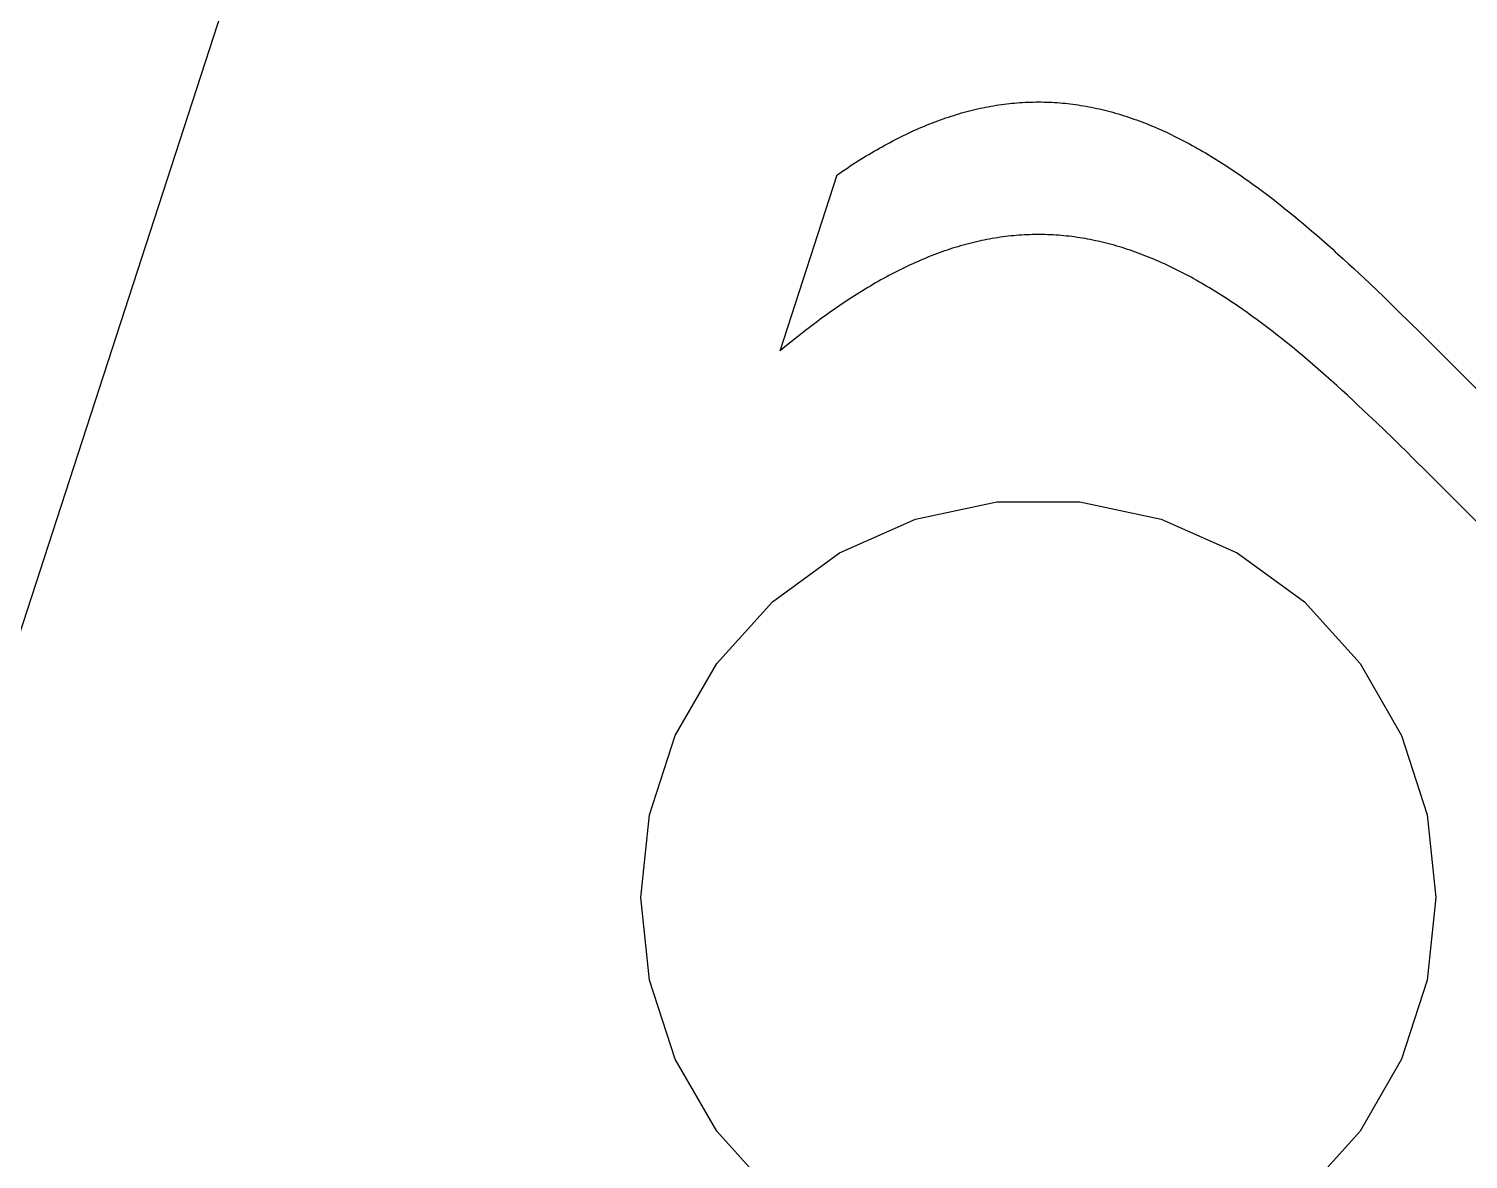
# Model space of a CAD drawing. Header units: metres. Extents: x -75 to 75, y 0 to 231.
# Drawn here: x -50.46 to -23.31, y 65.06 to 86.38 of the extents above; entities that cross this region are included whole.
import ezdxf

# ---------------------------------------------------------------- set-up
doc = ezdxf.new("R2010")
doc.units = ezdxf.units.M

msp = doc.modelspace()

# ---------------------------------------------------------------- linework, layer by layer
for p, q in [((0, 230.826), (-75, 0)), ((-31.5636, 84.9978), (-31.5137, 84.999)), ((-31.5137, 84.999), (-31.4637, 84.9998)), ((-31.4637, 84.9998), (-31.4137, 84.9999)), ((-31.4137, 84.9999), (-31.3637, 84.9997)), ((-31.3637, 84.9997), (-31.3137, 84.9989)), ((-31.3137, 84.9989), (-31.2637, 84.9976)), ((-33.1136, 84.7145), (-33.0637, 84.7309)), ((-33.0637, 84.7309), (-33.0137, 84.7469)), ((-33.0137, 84.7469), (-32.9636, 84.7623)), ((-32.9636, 84.7623), (-32.9137, 84.7773)), ((-32.9137, 84.7773), (-32.8637, 84.7918)), ((-32.8637, 84.7918), (-32.8136, 84.8058)), ((-32.8136, 84.8058), (-32.7637, 84.8194)), ((-32.7637, 84.8194), (-32.7137, 84.8325)), ((-32.7137, 84.8325), (-32.6637, 84.845)), ((-32.6637, 84.845), (-32.6137, 84.8572)), ((-32.6137, 84.8572), (-32.5637, 84.8688)), ((-32.5637, 84.8688), (-32.5137, 84.8799)), ((-32.5137, 84.8799), (-32.4637, 84.8906)), ((-32.4637, 84.8906), (-32.4136, 84.9007)), ((-32.4136, 84.9007), (-32.3637, 84.9104)), ((-32.3637, 84.9104), (-32.3137, 84.9196)), ((-32.3137, 84.9196), (-32.2636, 84.9283)), ((-32.2636, 84.9283), (-32.2137, 84.9364)), ((-32.2137, 84.9364), (-32.1637, 84.9442)), ((-32.1637, 84.9442), (-32.1136, 84.9513)), ((-32.1136, 84.9513), (-32.0637, 84.958)), ((-32.0637, 84.958), (-32.0137, 84.9643)), ((-32.0137, 84.9643), (-31.9637, 84.97)), ((-31.9637, 84.97), (-31.9137, 84.9752)), ((-31.9137, 84.9752), (-31.8636, 84.9799)), ((-31.8636, 84.9799), (-31.8137, 84.9841)), ((-31.8137, 84.9841), (-31.7637, 84.9879)), ((-31.7637, 84.9879), (-31.7136, 84.9911)), ((-31.7136, 84.9911), (-31.6637, 84.9938)), ((-31.6637, 84.9938), (-31.6137, 84.996)), ((-31.6137, 84.996), (-31.5636, 84.9978)), ((-31.2637, 84.9976), (-31.2137, 84.9959)), ((-31.2137, 84.9959), (-31.1636, 84.9936)), ((-31.1636, 84.9936), (-31.1137, 84.9908)), ((-31.1137, 84.9908), (-31.0637, 84.9876)), ((-31.0637, 84.9876), (-31.0136, 84.9838)), ((-31.0136, 84.9838), (-30.9637, 84.9796)), ((-30.9637, 84.9796), (-30.9137, 84.9747)), ((-30.9137, 84.9747), (-30.8636, 84.9695)), ((-30.8636, 84.9695), (-30.8137, 84.9638)), ((-30.8137, 84.9638), (-30.7637, 84.9575)), ((-30.7637, 84.9575), (-30.7137, 84.9507)), ((-30.7137, 84.9507), (-30.6637, 84.9435)), ((-30.6637, 84.9435), (-30.6136, 84.9358)), ((-30.6136, 84.9358), (-30.5637, 84.9275)), ((-30.5637, 84.9275), (-30.5137, 84.9187)), ((-30.5137, 84.9187), (-30.4636, 84.9096)), ((-30.4636, 84.9096), (-30.4137, 84.8998)), ((-30.4137, 84.8998), (-30.3637, 84.8897)), ((-30.3637, 84.8897), (-30.3136, 84.879)), ((-30.3136, 84.879), (-30.2637, 84.8678)), ((-30.2637, 84.8678), (-30.2137, 84.8561)), ((-30.2137, 84.8561), (-30.1637, 84.844)), ((-30.1637, 84.844), (-30.1137, 84.8313)), ((-30.1137, 84.8313), (-30.0637, 84.8182)), ((-30.0637, 84.8182), (-30.0137, 84.8046)), ((-30.0137, 84.8046), (-29.9637, 84.7906)), ((-29.9637, 84.7906), (-29.9136, 84.776)), ((-29.9136, 84.776), (-29.8637, 84.761)), ((-29.8637, 84.761), (-29.8137, 84.7454)), ((-29.8137, 84.7454), (-29.7636, 84.7295)), ((-29.7636, 84.7295), (-29.7137, 84.713)), ((-33.8137, 84.436), (-33.7637, 84.4588)), ((-33.7637, 84.4588), (-33.7137, 84.4812)), ((-33.7137, 84.4812), (-33.6636, 84.5032)), ((-33.6636, 84.5032), (-33.6137, 84.5247)), ((-33.6137, 84.5247), (-33.5637, 84.5457)), ((-33.5637, 84.5457), (-33.5136, 84.5663)), ((-33.5136, 84.5663), (-33.4637, 84.5865)), ((-33.4637, 84.5865), (-33.4137, 84.6061)), ((-33.4137, 84.6061), (-33.3636, 84.6253)), ((-33.3636, 84.6253), (-33.3137, 84.6441)), ((-33.3137, 84.6441), (-33.2637, 84.6624)), ((-33.2637, 84.6624), (-33.2137, 84.6803)), ((-33.2137, 84.6803), (-33.1637, 84.6976)), ((-33.1637, 84.6976), (-33.1136, 84.7145)), ((-29.7137, 84.713), (-29.6637, 84.696)), ((-29.6637, 84.696), (-29.6136, 84.6786)), ((-29.6136, 84.6786), (-29.5637, 84.6608)), ((-29.5637, 84.6608), (-29.5137, 84.6425)), ((-29.5137, 84.6425), (-29.4637, 84.6236)), ((-29.4637, 84.6236), (-29.4137, 84.6044)), ((-29.4137, 84.6044), (-29.3636, 84.5847)), ((-29.3636, 84.5847), (-29.3137, 84.5645)), ((-29.3137, 84.5645), (-29.2637, 84.5438)), ((-29.2637, 84.5438), (-29.2136, 84.5228)), ((-29.2136, 84.5228), (-29.1637, 84.5013)), ((-29.1637, 84.5013), (-29.1137, 84.4792)), ((-29.1137, 84.4792), (-29.0636, 84.4568)), ((-29.0636, 84.4568), (-29.0137, 84.4339)), ((-34.3137, 84.1835), (-34.2637, 84.2107)), ((-34.2637, 84.2107), (-34.2136, 84.2374)), ((-34.2136, 84.2374), (-34.1637, 84.2638)), ((-34.1637, 84.2638), (-34.1137, 84.2896)), ((-34.1137, 84.2896), (-34.0636, 84.3151)), ((-34.0636, 84.3151), (-34.0137, 84.3401)), ((-34.0137, 84.3401), (-33.9637, 84.3648)), ((-33.9637, 84.3648), (-33.9137, 84.389)), ((-33.9137, 84.389), (-33.8637, 84.4127)), ((-33.8637, 84.4127), (-33.8137, 84.436)), ((-29.0137, 84.4339), (-28.9637, 84.4106)), ((-28.9637, 84.4106), (-28.9137, 84.3868)), ((-28.9137, 84.3868), (-28.8637, 84.3626)), ((-28.8637, 84.3626), (-28.8137, 84.3379)), ((-28.8137, 84.3379), (-28.7637, 84.3129)), ((-28.7637, 84.3129), (-28.7137, 84.2873)), ((-28.7137, 84.2873), (-28.6636, 84.2614)), ((-28.6636, 84.2614), (-28.6137, 84.2351)), ((-28.6137, 84.2351), (-28.5637, 84.2083)), ((-28.5637, 84.2083), (-28.5136, 84.1811)), ((-34.8137, 83.8892), (-34.7636, 83.9204)), ((-34.7636, 83.9204), (-34.7137, 83.9513)), ((-34.7137, 83.9513), (-34.6637, 83.9817)), ((-34.6637, 83.9817), (-34.6136, 84.0118)), ((-34.6136, 84.0118), (-34.5637, 84.0414)), ((-34.5637, 84.0414), (-34.5137, 84.0707)), ((-34.5137, 84.0707), (-34.4637, 84.0995)), ((-34.4637, 84.0995), (-34.4137, 84.1279)), ((-34.4137, 84.1279), (-34.3636, 84.1559)), ((-34.3636, 84.1559), (-34.3137, 84.1835)), ((-28.5136, 84.1811), (-28.4637, 84.1534)), ((-28.4637, 84.1534), (-28.4137, 84.1254)), ((-28.4137, 84.1254), (-28.3636, 84.0969)), ((-28.3636, 84.0969), (-28.3137, 84.0681)), ((-28.3137, 84.0681), (-28.2637, 84.0388)), ((-28.2637, 84.0388), (-28.2137, 84.0091)), ((-28.2137, 84.0091), (-28.1637, 83.979)), ((-28.1637, 83.979), (-28.1136, 83.9486)), ((-28.1136, 83.9486), (-28.0637, 83.9177)), ((-28.0637, 83.9177), (-28.0137, 83.8864)), ((-35.21, 83.6282), (-35.1637, 83.6599)), ((-35.1637, 83.6599), (-35.1137, 83.6938)), ((-35.1137, 83.6938), (-35.0637, 83.7273)), ((-35.0637, 83.7273), (-35.0137, 83.7605)), ((-35.0137, 83.7605), (-34.9637, 83.7932)), ((-34.9637, 83.7932), (-34.9136, 83.8256)), ((-34.9136, 83.8256), (-34.8637, 83.8576)), ((-34.8637, 83.8576), (-34.8137, 83.8892)), ((-28.0137, 83.8864), (-27.9636, 83.8548)), ((-27.9636, 83.8548), (-27.9137, 83.8227)), ((-27.9137, 83.8227), (-27.8637, 83.7904)), ((-27.8637, 83.7904), (-27.8136, 83.7576)), ((-27.8136, 83.7576), (-27.7637, 83.7244)), ((-27.7637, 83.7244), (-27.6637, 83.6569)), ((-27.6637, 83.6569), (-27.6137, 83.6226)), ((-36.289, 80.3072), (-35.21, 83.6282)), ((-27.6137, 83.6226), (-27.5637, 83.588)), ((-27.5637, 83.588), (-27.5137, 83.5529)), ((-27.5137, 83.5529), (-27.4637, 83.5176)), ((-27.4637, 83.5176), (-27.4136, 83.4819)), ((-27.4136, 83.4819), (-27.3637, 83.4458)), ((-27.3637, 83.4458), (-27.2636, 83.3727)), ((-27.2636, 83.3727), (-27.2137, 83.3356)), ((-27.2137, 83.3356), (-27.1136, 83.2605)), ((-27.1136, 83.2605), (-27.0637, 83.2224)), ((-27.0637, 83.2224), (-26.9637, 83.1453)), ((-26.9637, 83.1453), (-26.9137, 83.1063)), ((-26.9137, 83.1063), (-26.8636, 83.0669)), ((-26.8636, 83.0669), (-26.7637, 82.9874)), ((-26.7637, 82.9874), (-26.7136, 82.9471)), ((-26.7136, 82.9471), (-26.6637, 82.9066)), ((-26.6637, 82.9066), (-26.5636, 82.8246)), ((-26.5636, 82.8246), (-26.5137, 82.7832)), ((-26.5137, 82.7832), (-26.4137, 82.6996)), ((-26.4137, 82.6996), (-26.3637, 82.6574)), ((-26.3637, 82.6574), (-26.2637, 82.5722)), ((-26.2637, 82.5722), (-26.1636, 82.4859)), ((-32.8863, 82.2853), (-32.9362, 82.2706)), ((-32.8362, 82.2996), (-32.8863, 82.2853)), ((-32.7863, 82.3133), (-32.8362, 82.2996)), ((-32.7363, 82.3267), (-32.7863, 82.3133)), ((-32.6862, 82.3395), (-32.7363, 82.3267)), ((-32.6363, 82.3518), (-32.6862, 82.3395)), ((-32.5863, 82.3636), (-32.6363, 82.3518)), ((-32.5362, 82.375), (-32.5863, 82.3636)), ((-32.4863, 82.3859), (-32.5362, 82.375)), ((-32.4362, 82.3962), (-32.4863, 82.3859)), ((-32.3862, 82.4061), (-32.4362, 82.3962)), ((-32.3363, 82.4155), (-32.3862, 82.4061)), ((-32.2862, 82.4244), (-32.3363, 82.4155)), ((-32.2363, 82.4328), (-32.2862, 82.4244)), ((-32.1863, 82.4407), (-32.2363, 82.4328)), ((-32.1362, 82.4482), (-32.1863, 82.4407)), ((-32.0863, 82.4551), (-32.1362, 82.4482)), ((-32.0363, 82.4615), (-32.0863, 82.4551)), ((-31.9862, 82.4675), (-32.0363, 82.4615)), ((-31.9363, 82.4729), (-31.9862, 82.4675)), ((-31.8863, 82.4779), (-31.9363, 82.4729)), ((-31.8362, 82.4823), (-31.8863, 82.4779)), ((-31.7863, 82.4863), (-31.8362, 82.4823)), ((-31.7362, 82.4897), (-31.7863, 82.4863)), ((-31.6862, 82.4927), (-31.7362, 82.4897)), ((-31.6363, 82.4951), (-31.6862, 82.4927)), ((-31.5862, 82.497), (-31.6363, 82.4951)), ((-31.5363, 82.4986), (-31.5862, 82.497)), ((-31.4863, 82.4995), (-31.5363, 82.4986)), ((-31.4362, 82.4999), (-31.4863, 82.4995)), ((-31.3863, 82.4998), (-31.4362, 82.4999)), ((-31.3363, 82.4993), (-31.3863, 82.4998)), ((-31.2862, 82.4982), (-31.3363, 82.4993)), ((-31.2363, 82.4967), (-31.2862, 82.4982)), ((-31.1862, 82.4947), (-31.2363, 82.4967)), ((-31.1362, 82.4921), (-31.1862, 82.4947)), ((-31.0863, 82.4891), (-31.1362, 82.4921)), ((-31.0362, 82.4856), (-31.0863, 82.4891)), ((-30.9863, 82.4815), (-31.0362, 82.4856)), ((-30.9363, 82.477), (-30.9863, 82.4815)), ((-30.8862, 82.4719), (-30.9363, 82.477)), ((-30.8363, 82.4664), (-30.8862, 82.4719)), ((-30.7863, 82.4604), (-30.8363, 82.4664)), ((-30.7362, 82.4538), (-30.7863, 82.4604)), ((-30.6863, 82.4468), (-30.7362, 82.4538)), ((-30.6363, 82.4393), (-30.6863, 82.4468)), ((-30.5862, 82.4313), (-30.6363, 82.4393)), ((-30.5363, 82.4228), (-30.5862, 82.4313)), ((-30.4862, 82.4138), (-30.5363, 82.4228)), ((-30.4362, 82.4043), (-30.4862, 82.4138)), ((-30.3863, 82.3943), (-30.4362, 82.4043)), ((-30.3362, 82.3839), (-30.3863, 82.3943)), ((-30.2863, 82.3729), (-30.3362, 82.3839)), ((-30.2363, 82.3615), (-30.2863, 82.3729)), ((-30.1862, 82.3495), (-30.2363, 82.3615)), ((-30.1363, 82.3371), (-30.1862, 82.3495)), ((-30.0863, 82.3242), (-30.1363, 82.3371)), ((-30.0362, 82.3108), (-30.0863, 82.3242)), ((-29.9863, 82.297), (-30.0362, 82.3108)), ((-29.9362, 82.2826), (-29.9863, 82.297)), ((-26.1636, 82.4859), (-26.1137, 82.4424)), ((-26.1137, 82.4424), (-26.0136, 82.3547)), ((-26.0136, 82.3547), (-25.9637, 82.3104)), ((-25.9637, 82.3104), (-25.8636, 82.2213)), ((-33.6362, 82.015), (-33.6862, 81.9933)), ((-33.5863, 82.0363), (-33.6362, 82.015)), ((-33.5362, 82.057), (-33.5863, 82.0363)), ((-33.4863, 82.0774), (-33.5362, 82.057)), ((-33.4363, 82.0973), (-33.4863, 82.0774)), ((-33.3862, 82.1167), (-33.4363, 82.0973)), ((-33.3363, 82.1357), (-33.3862, 82.1167)), ((-33.2863, 82.1542), (-33.3363, 82.1357)), ((-33.2362, 82.1722), (-33.2863, 82.1542)), ((-33.1863, 82.1898), (-33.2362, 82.1722)), ((-33.1363, 82.2069), (-33.1863, 82.1898)), ((-33.0862, 82.2235), (-33.1363, 82.2069)), ((-33.0363, 82.2397), (-33.0862, 82.2235)), ((-32.9862, 82.2554), (-33.0363, 82.2397)), ((-32.9362, 82.2706), (-32.9862, 82.2554)), ((-29.8862, 82.2678), (-29.9362, 82.2826)), ((-29.8363, 82.2525), (-29.8862, 82.2678)), ((-29.7862, 82.2367), (-29.8363, 82.2525)), ((-29.7363, 82.2205), (-29.7862, 82.2367)), ((-29.6863, 82.2038), (-29.7363, 82.2205)), ((-29.6362, 82.1866), (-29.6863, 82.2038)), ((-29.5863, 82.169), (-29.6362, 82.1866)), ((-29.5363, 82.1508), (-29.5863, 82.169)), ((-29.4862, 82.1322), (-29.5363, 82.1508)), ((-29.4363, 82.1132), (-29.4862, 82.1322)), ((-29.3863, 82.0937), (-29.4363, 82.1132)), ((-29.3362, 82.0737), (-29.3863, 82.0937)), ((-29.2863, 82.0532), (-29.3362, 82.0737)), ((-29.2362, 82.0324), (-29.2863, 82.0532)), ((-29.1862, 82.011), (-29.2362, 82.0324)), ((-25.8636, 82.2213), (-25.8137, 82.1764)), ((-25.8137, 82.1764), (-25.7137, 82.086)), ((-25.7137, 82.086), (-25.6637, 82.0404)), ((-25.6637, 82.0404), (-25.5637, 81.9487)), ((-34.1862, 81.7519), (-34.2362, 81.7254)), ((-34.1363, 81.778), (-34.1862, 81.7519)), ((-34.0862, 81.8037), (-34.1363, 81.778)), ((-34.0363, 81.8289), (-34.0862, 81.8037)), ((-33.9863, 81.8537), (-34.0363, 81.8289)), ((-33.9362, 81.8781), (-33.9863, 81.8537)), ((-33.8863, 81.902), (-33.9362, 81.8781)), ((-33.8363, 81.9255), (-33.8863, 81.902)), ((-33.7862, 81.9485), (-33.8363, 81.9255)), ((-33.7363, 81.9711), (-33.7862, 81.9485)), ((-33.6862, 81.9933), (-33.7363, 81.9711)), ((-29.1363, 81.9892), (-29.1862, 82.011)), ((-29.0862, 81.967), (-29.1363, 81.9892)), ((-29.0363, 81.9443), (-29.0862, 81.967)), ((-28.9863, 81.9212), (-29.0363, 81.9443)), ((-28.9362, 81.8976), (-28.9863, 81.9212)), ((-28.8863, 81.8736), (-28.9362, 81.8976)), ((-28.8363, 81.8491), (-28.8863, 81.8736)), ((-28.7862, 81.8243), (-28.8363, 81.8491)), ((-28.7363, 81.7989), (-28.7862, 81.8243)), ((-28.6862, 81.7732), (-28.7363, 81.7989)), ((-28.6362, 81.7471), (-28.6862, 81.7732)), ((-28.5863, 81.7204), (-28.6362, 81.7471)), ((-25.5637, 81.9487), (-25.4636, 81.8562)), ((-25.4636, 81.8562), (-25.3637, 81.763)), ((-25.3637, 81.763), (-25.2637, 81.6691)), ((-34.6362, 81.4983), (-34.6863, 81.468)), ((-34.5863, 81.5281), (-34.6362, 81.4983)), ((-34.5363, 81.5575), (-34.5863, 81.5281)), ((-34.4862, 81.5865), (-34.5363, 81.5575)), ((-34.4363, 81.6151), (-34.4862, 81.5865)), ((-34.3863, 81.6433), (-34.4363, 81.6151)), ((-34.3362, 81.6711), (-34.3863, 81.6433)), ((-34.2863, 81.6985), (-34.3362, 81.6711)), ((-34.2362, 81.7254), (-34.2863, 81.6985)), ((-28.5362, 81.6934), (-28.5863, 81.7204)), ((-28.4863, 81.666), (-28.5362, 81.6934)), ((-28.4363, 81.6381), (-28.4863, 81.666)), ((-28.3862, 81.6098), (-28.4363, 81.6381)), ((-28.3363, 81.5812), (-28.3862, 81.6098)), ((-28.2863, 81.552), (-28.3363, 81.5812)), ((-28.2362, 81.5226), (-28.2863, 81.552)), ((-28.1863, 81.4927), (-28.2362, 81.5226)), ((-28.1363, 81.4624), (-28.1863, 81.4927)), ((-25.2637, 81.6691), (-25.1637, 81.5745)), ((-25.1637, 81.5745), (-25.0137, 81.4314)), ((-35.0863, 81.2122), (-35.1363, 81.1785)), ((-34.9863, 81.2785), (-35.0863, 81.2122)), ((-34.9362, 81.311), (-34.9863, 81.2785)), ((-34.8862, 81.3432), (-34.9362, 81.311)), ((-34.8363, 81.375), (-34.8862, 81.3432)), ((-34.7862, 81.4064), (-34.8363, 81.375)), ((-34.7363, 81.4374), (-34.7862, 81.4064)), ((-34.6863, 81.468), (-34.7363, 81.4374)), ((-28.0862, 81.4317), (-28.1363, 81.4624)), ((-28.0363, 81.4006), (-28.0862, 81.4317)), ((-27.9862, 81.3691), (-28.0363, 81.4006)), ((-27.9362, 81.3373), (-27.9862, 81.3691)), ((-27.8863, 81.305), (-27.9362, 81.3373)), ((-27.8362, 81.2724), (-27.8863, 81.305)), ((-27.7863, 81.2394), (-27.8362, 81.2724)), ((-27.6862, 81.1723), (-27.7863, 81.2394)), ((-25.0137, 81.4314), (-24.9136, 81.3353)), ((-24.9136, 81.3353), (-24.7636, 81.1902)), ((-35.4862, 80.9327), (-35.5363, 80.8961)), ((-35.4362, 80.9689), (-35.4862, 80.9327)), ((-35.3863, 81.0047), (-35.4362, 80.9689)), ((-35.3362, 81.0402), (-35.3863, 81.0047)), ((-35.2863, 81.0753), (-35.3362, 81.0402)), ((-35.2363, 81.1101), (-35.2863, 81.0753)), ((-35.1862, 81.1445), (-35.2363, 81.1101)), ((-35.1363, 81.1785), (-35.1862, 81.1445)), ((-27.6363, 81.1382), (-27.6862, 81.1723)), ((-27.5863, 81.1037), (-27.6363, 81.1382)), ((-27.5362, 81.0688), (-27.5863, 81.1037)), ((-27.4863, 81.0336), (-27.5362, 81.0688)), ((-27.4362, 80.9981), (-27.4863, 81.0336)), ((-27.3862, 80.9621), (-27.4362, 80.9981)), ((-27.2862, 80.8894), (-27.3862, 80.9621)), ((-24.7636, 81.1902), (-24.6136, 81.044)), ((-24.6136, 81.044), (-24.4137, 80.8476)), ((-35.8363, 80.67), (-35.9363, 80.592)), ((-35.7863, 80.7085), (-35.8363, 80.67)), ((-35.7362, 80.7467), (-35.7863, 80.7085)), ((-35.6863, 80.7845), (-35.7362, 80.7467)), ((-35.6363, 80.8221), (-35.6863, 80.7845)), ((-35.5862, 80.8593), (-35.6363, 80.8221)), ((-35.5363, 80.8961), (-35.5862, 80.8593)), ((-27.2363, 80.8524), (-27.2862, 80.8894)), ((-27.1362, 80.7776), (-27.2363, 80.8524)), ((-27.0863, 80.7397), (-27.1362, 80.7776)), ((-26.9862, 80.6628), (-27.0863, 80.7397)), ((-26.9363, 80.6239), (-26.9862, 80.6628)), ((-24.4137, 80.8476), (-24.2136, 80.6499)), ((-36.1362, 80.4324), (-36.2363, 80.3509)), ((-36.0863, 80.4728), (-36.1362, 80.4324)), ((-35.9863, 80.5526), (-36.0863, 80.4728)), ((-35.9363, 80.592), (-35.9863, 80.5526)), ((-26.8362, 80.5453), (-26.9363, 80.6239)), ((-26.7362, 80.4653), (-26.8362, 80.5453)), ((-26.6862, 80.425), (-26.7362, 80.4653)), ((-26.5862, 80.3432), (-26.6862, 80.425)), ((-24.2136, 80.6499), (-24.0137, 80.4511)), ((-24.0137, 80.4511), (-23.4137, 79.8518)), ((-36.2363, 80.3509), (-36.289, 80.3072)), ((-26.5363, 80.302), (-26.5862, 80.3432)), ((-26.4362, 80.2186), (-26.5363, 80.302)), ((-26.3363, 80.1341), (-26.4362, 80.2186)), ((-26.2862, 80.0915), (-26.3363, 80.1341)), ((-26.1862, 80.0055), (-26.2862, 80.0915)), ((-26.0863, 79.9184), (-26.1862, 80.0055)), ((-26.0362, 79.8746), (-26.0863, 79.9184)), ((-25.9363, 79.7861), (-26.0362, 79.8746)), ((-23.4137, 79.8518), (-23.0137, 79.4528)), ((-25.8862, 79.7415), (-25.9363, 79.7861)), ((-25.7863, 79.6516), (-25.8862, 79.7415)), ((-25.6863, 79.561), (-25.7863, 79.6516)), ((-25.5862, 79.4695), (-25.6863, 79.561)), ((-25.4862, 79.3771), (-25.5862, 79.4695)), ((-25.3863, 79.2841), (-25.4862, 79.3771)), ((-25.2863, 79.1904), (-25.3863, 79.2841)), ((-25.1862, 79.0959), (-25.2863, 79.1904)), ((-25.0362, 78.953), (-25.1862, 79.0959)), ((-24.8862, 78.8089), (-25.0362, 78.953)), ((-24.7363, 78.6636), (-24.8862, 78.8089)), ((-24.5863, 78.5172), (-24.7363, 78.6636)), ((-24.4862, 78.419), (-24.5863, 78.5172)), ((-24.3362, 78.2713), (-24.4862, 78.419)), ((-24.0862, 78.0234), (-24.3362, 78.2713)), ((-23.9362, 77.874), (-24.0862, 78.0234)), ((-23.1363, 77.0748), (-23.9362, 77.874)), ((-33.7335, 77.1329), (-32.1999, 77.4589)), ((-32.1999, 77.4589), (-30.6319, 77.4589)), ((-30.6319, 77.4589), (-29.0983, 77.1329)), ((-35.1659, 76.4951), (-33.7335, 77.1329)), ((-29.0983, 77.1329), (-27.6659, 76.4951)), ((-36.4344, 75.5736), (-35.1659, 76.4951)), ((-27.6659, 76.4951), (-26.3974, 75.5736)), ((-37.4835, 74.4083), (-36.4344, 75.5736)), ((-26.3974, 75.5736), (-25.3483, 74.4083)), ((-38.2675, 73.0505), (-37.4835, 74.4083)), ((-25.3483, 74.4083), (-24.5643, 73.0505)), ((-38.752, 71.5593), (-38.2675, 73.0505)), ((-24.5643, 73.0505), (-24.0798, 71.5593)), ((-38.9159, 70), (-38.752, 71.5593)), ((-24.0798, 71.5593), (-23.9159, 70)), ((-38.752, 68.4407), (-38.9159, 70)), ((-23.9159, 70), (-24.0798, 68.4407)), ((-38.2675, 66.9495), (-38.752, 68.4407)), ((-24.0798, 68.4407), (-24.5643, 66.9495)), ((-37.4835, 65.5917), (-38.2675, 66.9495)), ((-24.5643, 66.9495), (-25.3483, 65.5917)), ((-36.4344, 64.4264), (-37.4835, 65.5917)), ((-25.3483, 65.5917), (-26.3974, 64.4264))]:
    msp.add_line(p, q)

doc.saveas('drawing.dxf')
